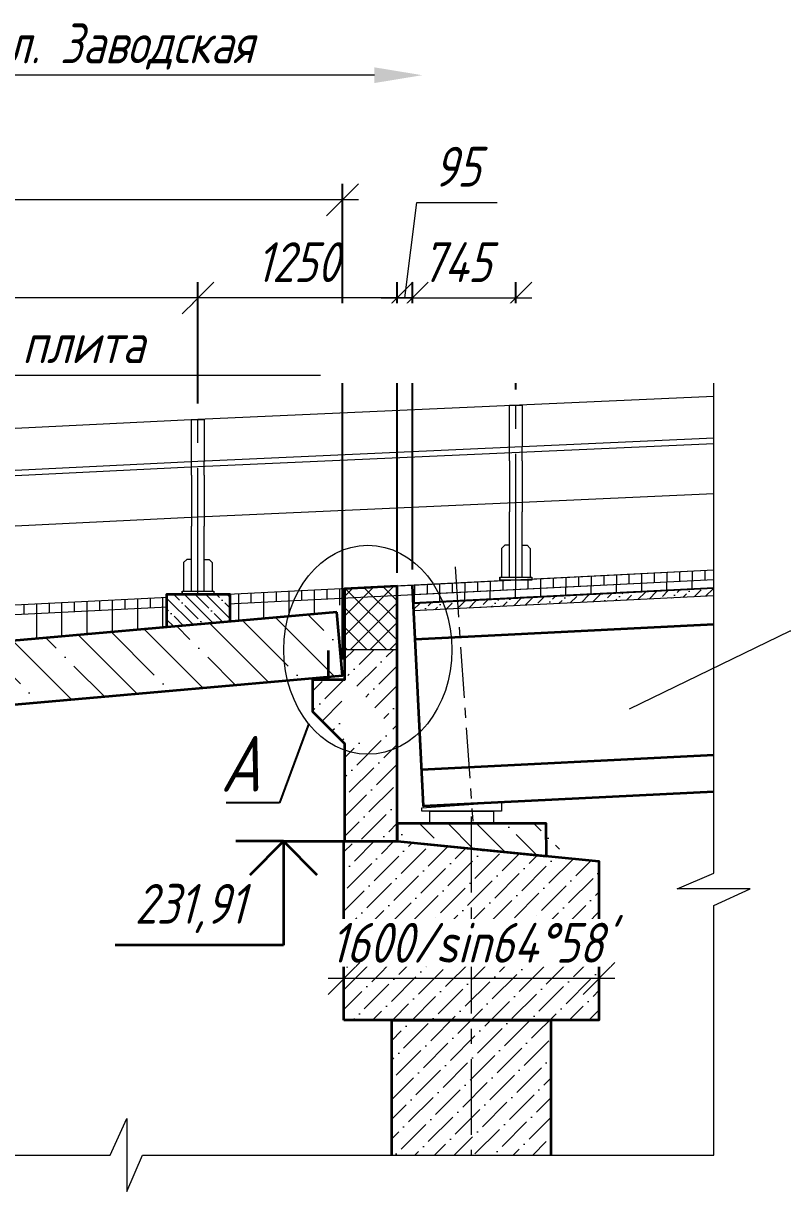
# Model space of a CAD drawing. Header units: millimetres. Extents: x 6546658 to 12951752, y -1354198 to 1102852.
# Drawn here: x 11578072 to 11582847, y 31547 to 38892 of the extents above; entities that cross this region are included whole.
import ezdxf
from ezdxf import colors
from ezdxf.entities.mleader import LeaderData, LeaderLine
from ezdxf.enums import TextEntityAlignment as Align
from ezdxf.math import Vec2, Vec3

# ---------------------------------------------------------------- set-up
doc = ezdxf.new("R2010")
doc.units = ezdxf.units.MM
doc.set_wipeout_variables(frame=1)
for name, pattern in [('CENTER', [50.8, 31.75, -6.35, 6.35, -6.35]), ('осевая', [50.8, 31.75, -6.35, 6.35, -6.35]), ('штриховая', [19.05, 12.7, -6.35])]:
    doc.linetypes.add(name, pattern=pattern)
doc.layers.get('Defpoints').update_dxf_attribs({"color": 254, "lineweight": 0})
for name, color, linetype, lineweight in [('ИС_Med', 7, 'Continuous', 35), ('ИС_TXT', 4, 'Continuous', 18), ('ИС_TXT_ЗГЛ', 1, 'Continuous', 35), ('ИС_МВН', 3, 'Continuous', 18), ('ИС_Невид', 4, 'штриховая', 18), ('ИС_Ось', 1, 'осевая', 18), ('ИС_Отм', 6, 'Continuous', 35), ('ИС_РЗМ', 3, 'Continuous', 18), ('ИС_Тон', 3, 'Continuous', 18), ('ИС_Штр', 3, 'Continuous', 9)]:
    doc.layers.add(name, color=color, linetype=linetype, lineweight=lineweight)
doc.styles.add('0', font='isocpeur.ttf', dxfattribs={"width": 0.8, "oblique": 15})
doc.dimstyles.new('М100', dxfattribs={"dimscale": 100, "dimtxt": 2.5, "dimasz": 2, "dimexe": 1, "dimexo": 1, "dimgap": 1, "dimtad": 1, "dimdec": 0, "dimzin": 0, "dimdsep": 46, "dimtxsty": '0', "dimblk": 'OBLIQUE', "dimcen": 0.09, "dimdle": 1, "dimclrd": 256, "dimclre": 256, "dimclrt": 256, "dimadec": 4, "dimazin": 0, "dimtfac": 1, "dimtdec": 0, "dimtofl": 0, "dimtmove": 1, "dimatfit": 2, "dimfxl": 1, "dimtolj": 1, "dimtzin": 0, "dimlwd": -1, "dimarcsym": 0})

# ---------------------------------------------------------------- blocks, each defined once
blk = doc.blocks.new('A$C26483E71')
at = {"ltscale": 10}
for p, q in [((-40, 750), (-40, 840)), ((40, 750), (40, 840)), ((-40, 750), (-40, 430)), ((40, 750), (40, 430)), ((-40, 20.2), (-40, 430)), ((40, 20.2), (40, 430))]:
    blk.add_line(p, q, dxfattribs=at)
for points in [[(-40, 840), (-40, 1100), (40, 1100), (40, 840)], [(-40, 20.2), (-40, 220.2), (-60, 220.2), (-70, 220.2), (-90, 200.2), (-90, 20.2)], [(40, 20.2), (40, 220.2), (60, 220.2), (70, 220.2), (90, 200.2), (90, 20.2)]]:
    blk.add_lwpolyline(points, dxfattribs=at)
blk.add_lwpolyline([(-100, 20.2), (100, 20.2), (100, 0), (-100, 0)], close=True, dxfattribs=at)
at = {"layer": 'ИС_Ось', "color": 3, "linetype": 'CENTER', "ltscale": 25}
blk.add_line((0, 0), (0, 1100), dxfattribs=at)
at = {"layer": 'ИС_Тон'}
for p, q in [((-100, 20.2), (-100, 0.4)), ((-40, 20.2), (40, 20.2)), ((100, 20.2), (100, -0.5))]:
    blk.add_line(p, q, dxfattribs=at)
blk = doc.blocks.new('_Oblique')
at = {"color": 0, "linetype": 'ByBlock', "lineweight": -2}
blk.add_line((-0.5, -0.5), (0.5, 0.5), dxfattribs=at)
blk = doc.blocks.new('*D418')
at = {"layer": 'Defpoints', "color": 0, "transparency": 16777216}
for p in [(11580088.4, 32886.9), (11580088.4, 32624.6), (11581692.2, 32624.6)]:
    blk.add_point(p, dxfattribs=at)
at = {"layer": 'ИС_РЗМ', "lineweight": -2, "transparency": 16777216}
for p, q in [((11580088.4, 32724.6), (11580088.4, 32986.9)), ((11581692.2, 32724.6), (11581692.2, 32986.9))]:
    blk.add_line(p, q, dxfattribs=at)
at = {"layer": 'ИС_РЗМ', "transparency": 16777216}
blk.add_line((11581792.2, 32886.9), (11579988.4, 32886.9), dxfattribs=at)
at = {"layer": 'ИС_РЗМ', "transparency": 16777216, "insert": (11580890.3, 33111.9), "char_height": 250, "attachment_point": 5, "style": '0', "bg_fill": 3, "box_fill_scale": 1.1, "bg_fill_color": 256, "bg_fill_true_color": 13158600, "bg_fill_transparency": 0}
blk.add_mtext("\\A1;1600/sin64%%D58'", dxfattribs=at)
at = {"layer": 'ИС_РЗМ', "transparency": 16777216, "xscale": 200, "yscale": 200, "zscale": 200, "rotation": 180}
blk.add_blockref('_Oblique', (11580088.4, 32886.9), dxfattribs=at)
at = {"layer": 'ИС_РЗМ', "transparency": 16777216, "xscale": 200, "yscale": 200, "zscale": 200}
blk.add_blockref('_Oblique', (11581692.2, 32886.9), dxfattribs=at)
blk = doc.blocks.new('*D419')
at = {"layer": 'Defpoints', "color": 0, "transparency": 16777216}
for p in [(11579170.3, 37165.8), (11579170.3, 36401.3), (11580422.5, 35338.6)]:
    blk.add_point(p, dxfattribs=at)
at = {"layer": 'ИС_Тон', "lineweight": -2, "transparency": 16777216}
for p, q in [((11579170.3, 36501.3), (11579170.3, 37265.8)), ((11580422.5, 35438.6), (11580422.5, 37265.8))]:
    blk.add_line(p, q, dxfattribs=at)
at = {"layer": 'ИС_Тон', "transparency": 16777216}
blk.add_line((11580522.5, 37165.8), (11579070.3, 37165.8), dxfattribs=at)
at = {"layer": 'ИС_Тон', "transparency": 16777216, "xscale": 200, "yscale": 200, "zscale": 200, "rotation": 180}
blk.add_blockref('_Oblique', (11579170.3, 37165.8), dxfattribs=at)
at = {"layer": 'ИС_Тон', "transparency": 16777216, "xscale": 200, "yscale": 200, "zscale": 200}
blk.add_blockref('_Oblique', (11580422.5, 37165.8), dxfattribs=at)
at = {"layer": 'ИС_Тон', "transparency": 16777216, "insert": (11579796.4, 37390.8), "char_height": 250, "attachment_point": 5, "style": '0'}
blk.add_mtext('\\A1;1250', dxfattribs=at)
blk = doc.blocks.new('*D420')
at = {"layer": 'Defpoints', "color": 0, "transparency": 16777216}
for p in [(11581169.6, 37165.8), (11581169.6, 36491.1), (11580422.5, 35338.6)]:
    blk.add_point(p, dxfattribs=at)
at = {"layer": 'ИС_Тон', "lineweight": -2, "transparency": 16777216}
for p, q in [((11580422.5, 35438.6), (11580422.5, 37265.8)), ((11581169.6, 36591.1), (11581169.6, 37265.8))]:
    blk.add_line(p, q, dxfattribs=at)
at = {"layer": 'ИС_Тон', "transparency": 16777216}
blk.add_line((11580322.5, 37165.8), (11581269.6, 37165.8), dxfattribs=at)
at = {"layer": 'ИС_Тон', "transparency": 16777216, "xscale": 200, "yscale": 200, "zscale": 200, "rotation": 180}
blk.add_blockref('_Oblique', (11580422.5, 37165.8), dxfattribs=at)
at = {"layer": 'ИС_Тон', "transparency": 16777216, "xscale": 200, "yscale": 200, "zscale": 200}
blk.add_blockref('_Oblique', (11581169.6, 37165.8), dxfattribs=at)
at = {"layer": 'ИС_Тон', "transparency": 16777216, "insert": (11580796, 37390.8), "char_height": 250, "attachment_point": 5, "style": '0'}
blk.add_mtext('\\A1;745', dxfattribs=at)
blk = doc.blocks.new('*D421')
at = {"layer": 'Defpoints', "color": 0, "transparency": 16777216}
for p in [(11580422.5, 37165.8), (11580422.5, 35353.8), (11580518.8, 35358.6)]:
    blk.add_point(p, dxfattribs=at)
at = {"layer": 'ИС_Тон', "transparency": 16777216}
for p, q in [((11580470.6, 37165.8), (11580545.8, 37765.8)), ((11580545.8, 37765.8), (11581052.8, 37765.8)), ((11580422.5, 37165.8), (11580222.5, 37165.8)), ((11580518.8, 37165.8), (11580422.5, 37165.8)), ((11580518.8, 37165.8), (11580718.8, 37165.8))]:
    blk.add_line(p, q, dxfattribs=at)
at = {"layer": 'ИС_Тон', "lineweight": -2, "transparency": 16777216}
for p, q in [((11580422.5, 35453.8), (11580422.5, 37265.8)), ((11580518.8, 35458.6), (11580518.8, 37265.8))]:
    blk.add_line(p, q, dxfattribs=at)
at = {"layer": 'ИС_Тон', "transparency": 16777216, "xscale": 200, "yscale": 200, "zscale": 200}
blk.add_blockref('_Oblique', (11580422.5, 37165.8), dxfattribs=at)
at = {"layer": 'ИС_Тон', "transparency": 16777216, "xscale": 200, "yscale": 200, "zscale": 200, "rotation": 180}
blk.add_blockref('_Oblique', (11580518.8, 37165.8), dxfattribs=at)
at = {"layer": 'ИС_Тон', "transparency": 16777216, "insert": (11580799.3, 37990.8), "char_height": 250, "attachment_point": 5, "style": '0'}
blk.add_mtext('\\A1;95', dxfattribs=at)
blk = doc.blocks.new('*D424')
at = {"layer": 'Defpoints', "color": 0, "transparency": 16777216}
for p in [(11572075.2, 37782.4), (11580079.4, 34791.7), (11572075.2, 34486.5)]:
    blk.add_point(p, dxfattribs=at)
at = {"layer": 'ИС_Тон', "lineweight": -2, "transparency": 16777216}
for p, q in [((11572075.2, 34586.5), (11572075.2, 37882.4)), ((11580079.4, 34891.7), (11580079.4, 37882.4))]:
    blk.add_line(p, q, dxfattribs=at)
at = {"layer": 'ИС_Тон', "transparency": 16777216}
blk.add_line((11580179.4, 37782.4), (11571975.2, 37782.4), dxfattribs=at)
at = {"layer": 'ИС_Тон', "transparency": 16777216, "xscale": 200, "yscale": 200, "zscale": 200, "rotation": 180}
blk.add_blockref('_Oblique', (11572075.2, 37782.4), dxfattribs=at)
at = {"layer": 'ИС_Тон', "transparency": 16777216, "xscale": 200, "yscale": 200, "zscale": 200}
blk.add_blockref('_Oblique', (11580079.4, 37782.4), dxfattribs=at)
at = {"layer": 'ИС_Тон', "transparency": 16777216, "insert": (11576077.3, 38007.4), "char_height": 250, "attachment_point": 5, "style": '0'}
blk.add_mtext('\\A1;8004', dxfattribs=at)
blk = doc.blocks.new('_None')
blk = doc.blocks.new('*U410')
for q in [(-6.776, 0), (0, 0)]:
    blk.add_line((-3.776, 0), q)
at = {"ltscale": 100}
for p, q in [((-3.776, 0), (-5.898, -2.121)), ((-1.655, -2.121), (-3.776, 0))]:
    blk.add_line(p, q, dxfattribs=at)
at = {"ltscale": 34}
for p, q in [((-3.776, 0), (-3.776, -6.53)), ((-3.776, -6.53), (-14.364, -6.53))]:
    blk.add_line(p, q, dxfattribs=at)
at = {"layer": 'ИС_TXT', "style": '0', "oblique": 15, "width": 0.8, "flags": 8}
blk.add_attdef('+OTM', text='', height=2.5, rotation=360, dxfattribs=at).set_placement((-13.829, -3.93), align=Align.MIDDLE_LEFT)
at = {"layer": 'ИС_TXT', "style": '0', "oblique": 15, "width": 0.8}
blk.add_attdef('ОТМ', text='', height=2.5, rotation=360, dxfattribs=at).set_placement((-6.229, -9.13), align=Align.MIDDLE_LEFT)
blk = doc.blocks.new('*D411')
at = {"layer": 'Defpoints', "color": 0, "transparency": 16777216}
for p in [(11575168.8, 37165.8), (11579170.3, 36401.3), (11575168.8, 36202.4)]:
    blk.add_point(p, dxfattribs=at)
at = {"layer": 'ИС_Тон', "lineweight": -2, "transparency": 16777216}
for p, q in [((11575168.8, 36302.4), (11575168.8, 37265.8)), ((11579170.3, 36501.3), (11579170.3, 37265.8))]:
    blk.add_line(p, q, dxfattribs=at)
at = {"layer": 'ИС_Тон', "transparency": 16777216}
blk.add_line((11579270.3, 37165.8), (11575068.8, 37165.8), dxfattribs=at)
at = {"layer": 'ИС_Тон', "transparency": 16777216, "xscale": 200, "yscale": 200, "zscale": 200, "rotation": 180}
blk.add_blockref('_Oblique', (11575168.8, 37165.8), dxfattribs=at)
at = {"layer": 'ИС_Тон', "transparency": 16777216, "xscale": 200, "yscale": 200, "zscale": 200}
blk.add_blockref('_Oblique', (11579170.3, 37165.8), dxfattribs=at)
at = {"layer": 'ИС_Тон', "transparency": 16777216, "insert": (11577169.5, 37390.8), "char_height": 250, "attachment_point": 5, "style": '0'}
blk.add_mtext('\\A1;3х2000', dxfattribs=at)

msp = doc.modelspace()

# ---------------------------------------------------------------- hatches: boundary and pattern name
at = {"layer": 'ИС_Штр'}
h = msp.add_hatch(dxfattribs=at)
h.set_pattern_fill('ANSI31', color=256, scale=25, angle=45, style=0)
h.set_pattern_definition([(90, (10030026.47, -392376.17), (-79.375, 0), [])])
h.paths.add_polyline_path([(11570354.7, 34790.5), (11578973.2, 35221.2), (11580079.4, 35276.5), (11580079.4, 35336.6), (11570354.7, 34850.4)])
h = msp.add_hatch(dxfattribs=at)
h.set_pattern_fill('ANSI37', color=256, scale=700, style=0)
h.set_pattern_definition([(45, (9982340.73, -68627.87), (-61.8718434, 61.8718434), []), (135, (9982340.73, -68627.87), (-61.8718434, -61.8718434), [])])
h.paths.add_polyline_path([(11580422.5, 35353.8), (11580092.1, 35337.3), (11580092.1, 34953.8), (11580422.5, 34953.8)])
h = msp.add_hatch(dxfattribs=at)
h.set_pattern_fill('ANSI31', color=256, scale=50, angle=45, style=0)
h.set_pattern_definition([(90, (10030026.47, -392376.17), (-158.75, 0), [])])
h.paths.add_polyline_path([(11570354.7, 34710.2), (11577858.9, 35085.4), (11577935, 35009.2), (11580043.7, 35195.1), (11580079.9, 35276.6), (11570354.7, 34790.3)])
h = msp.add_hatch(dxfattribs=at)
h.set_pattern_fill('ANSI36', color=256, scale=700, style=0)
h.set_pattern_definition([(45, (9982405.46, -68587.73), (46.4038825, 170.147569), [218.75, -43.75, 0, -43.75])])
edge = h.paths.add_edge_path()
edge.add_ellipse((11580283, 35065), major_axis=(-112.7, 651.9), ratio=0.375169, start_angle=130.36915, end_angle=186.44873, ccw=False)
edge.add_line((11580092.1, 34365.1), (11580092.1, 33749.6))
edge.add_line((11580092.1, 33749.6), (11580422.5, 33749.6))
edge.add_line((11580422.5, 33749.6), (11580422.5, 34422))
edge = h.paths.add_edge_path()
edge.add_ellipse((11580283, 35065), major_axis=(-112.7, 651.9), ratio=0.375169, start_angle=130.36915, end_angle=186.44873)
edge.add_line((11580422.5, 34422), (11580422.5, 34953.8))
edge.add_line((11580422.5, 34953.8), (11580092.1, 34953.8))
edge.add_line((11580092.1, 34953.8), (11580092.1, 34765.1))
edge.add_line((11580092.1, 34765.1), (11579891.5, 34765.1))
edge.add_line((11579891.5, 34765.1), (11579896, 34560.7))
edge.add_line((11579896, 34560.7), (11580087.6, 34369.5))
h.paths.add_polyline_path([(11580254.2, 35194.7), (11580278.7, 35194.7), (11580278.7, 35172.2), (11580254.2, 35172.2)])
h = msp.add_hatch(dxfattribs=at)
h.set_pattern_fill('ANSI36', color=256, scale=40, angle=90, style=0)
h.set_pattern_definition([(135, (10029988.95, -392298.03), (-246.957043, 67.351921), [317.5, -63.5, 0, -63.5])])
h.paths.add_polyline_path([(11581443.5, 33863.5), (11580422.5, 33863.5), (11580422.5, 33751.1), (11581443.5, 33652.8)])
h = msp.add_hatch(dxfattribs=at)
h.set_pattern_fill('ANSI36', color=256, scale=700, style=0)
h.set_pattern_definition([(45, (9982530.61, -68680.25), (46.4038825, 170.147569), [218.75, -43.75, 0, -43.75])])
h.paths.add_polyline_path([(11581691.5, 33624.6), (11580424.4, 33749.6), (11580088.4, 33749.6), (11580088.4, 32624.6), (11580388.6, 32624.6)])
h.paths.add_polyline_path([(11581692.2, 33624.6), (11580388.6, 32624.6), (11581692.2, 32624.6)])
h.paths.add_polyline_path([(11580388.6, 31776.9), (11581388.6, 31776.9), (11581388.6, 32624.6), (11580388.6, 32624.6)])
h.paths.add_polyline_path([(11580388.6, 32526), (11580388.6, 32069.3), (11580388.6, 32626.1)])

# ---------------------------------------------------------------- linework, layer by layer
at = {"layer": 'ИС_Med'}
for points in [[(11580422.5, 33749.6), (11580422.5, 35353.8), (11580092.1, 35337.3), (11580092.1, 34765.1), (11579891.5, 34765.1), (11579891.5, 34565.1), (11580092.1, 34365.1), (11580092.1, 33749.6)], [(11582413.8, 34061.6), (11580588.2, 33970.3), (11580518.8, 35358.6)], [(11582413.8, 35112.9), (11580535.8, 35019)], [(11582413.8, 34291.9), (11580576.7, 34200)], [(11580422.5, 33862), (11580422.5, 33749.6), (11580424.4, 33749.6), (11581361.2, 33657.2), (11581360.6, 33862), (11580422.5, 33862)]]:
    msp.add_lwpolyline(points, dxfattribs=at)
msp.add_lwpolyline([(11580088.4, 32624.6), (11580088.4, 33749.6), (11580424.4, 33749.6), (11581692.2, 33624.6), (11581692.2, 32624.6)], close=True, dxfattribs=at)
at = {"layer": 'ИС_Med', "ltscale": 15}
msp.add_lwpolyline([(11580388.6, 31776.9), (11580388.6, 32624.6), (11581388.6, 32624.6), (11581388.6, 31776.9)], dxfattribs=at)
at = {"layer": 'ИС_TXT_ЗГЛ'}
msp.add_line((11579991.8, 34765.1), (11579991.8, 34949.9), dxfattribs=at)
at = {"layer": 'ИС_Невид', "ltscale": 250, "const_width": 5, "flags": 128}
msp.add_lwpolyline([(11580044, 35192.6), (11572076, 34489.1)], dxfattribs=at)
at = {"layer": 'ИС_Ось', "ltscale": 15}
msp.add_line((11580888.6, 33905), (11580888.6, 31776.9), dxfattribs=at)
at = {"layer": 'ИС_Тон'}
for p, q in [((11580422.5, 35353.8), (11580422.5, 34953.8)), ((11580043.7, 35195.1), (11572079.1, 34491.8)), ((11580422.5, 34953.8), (11580092.1, 34953.8)), ((11579891.5, 34765.1), (11579891.5, 34775.1))]:
    msp.add_line(p, q, dxfattribs=at)
for points in [[(11582413.8, 31776.9), (11582413.8, 33346.3), (11582643.3, 33451.5), (11582184.2, 33451.5), (11582413.8, 33548.9), (11582413.8, 36733.3)], [(11582413.8, 35453.3), (11580518.8, 35358.6), (11580430.2, 35354.2)], [(11582413.8, 35393.3), (11580521.8, 35298.7)], [(11582413.8, 35343.2), (11580524.3, 35248.7)], [(11582413.8, 35338.2), (11580524.5, 35243.7)], [(11582413.8, 35293.1), (11580526.8, 35198.8)], [(11570354.7, 31776.9), (11578618.7, 31776.9), (11578724, 32006.5), (11578724, 31547.3), (11578821.4, 31776.9), (11582413.8, 31776.9)]]:
    msp.add_lwpolyline(points, dxfattribs=at)
at = {"layer": 'ИС_Тон', "flags": 128}
for points in [[(11582413.8, 36547), (11579170.3, 36401.3), (11577168.8, 36302.9), (11575168.8, 36202.4), (11573668.8, 36126.7), (11572570.3, 36071.1), (11570354.7, 35947.9)], [(11582413.8, 36284.1), (11579170.3, 36138.4), (11577168.8, 36040), (11575168.8, 35939.5), (11573668.8, 35863.7), (11572570.3, 35808.2), (11570354.7, 35684.9)], [(11582413.8, 36248.7), (11579170.3, 36103), (11577168.8, 36004.6), (11575168.8, 35904.1), (11573668.8, 35828.3), (11572570.3, 35772.8), (11570354.7, 35649.5)]]:
    msp.add_lwpolyline(points, dxfattribs=at)
at = {"layer": 'ИС_Тон', "linetype": 'Continuous', "flags": 128}
for points in [[(11582413.8, 35453.3), (11570354.7, 34850.4)], [(11582413.8, 35393.3), (11570354.7, 34790.3)]]:
    msp.add_lwpolyline(points, dxfattribs=at)
at = {"layer": 'ИС_Тон'}
for points in [[(11580578.6, 33960), (11581078.6, 33994.8), (11581078.6, 33940), (11580578.6, 33940)], [(11580628.6, 33940), (11581028.6, 33940), (11581028.6, 33862), (11580628.6, 33862)]]:
    msp.add_lwpolyline(points, close=True, dxfattribs=at)
at = {"layer": 'ИС_Тон', "ltscale": 0.4, "extrusion": (0, 0, -1)}
msp.add_ellipse((11580239.1, 34953.8), major_axis=(0, 657.1), ratio=0.804336, start_param=-10.995574, end_param=-4.712389, dxfattribs=at)

# ---------------------------------------------------------------- block references
at = {"layer": 'ИС_Тон'}
msp.add_blockref('A$C26483E71', (11581169.6, 35391.1), dxfattribs=at)

# ---------------------------------------------------------------- dimensions: what is measured, and where the dimension line sits
dim = msp.add_linear_dim(base=(11580422.5, 37165.8), p1=(11580518.8, 35358.6), p2=(11580422.5, 35353.8), angle=180, dimstyle='М100', override={"dimrnd": 5}, dxfattribs=at)
dim.commit()
dim.dimension.update_dxf_attribs({"geometry": '*D421', "text_midpoint": (11580645.8, 37765.8), "dimtype": 160})
for base, p2, picture, middle in [((11579170.3, 37165.8), (11579170.3, 36401.3), '*D419', (11579796.4, 37390.8)), ((11581169.6, 37165.8), (11581169.6, 36491.1), '*D420', (11580796, 37390.8))]:
    dim = msp.add_linear_dim(base=base, p1=(11580422.5, 35338.6), p2=p2, angle=0, dimstyle='М100', override={"dimrnd": 5}, dxfattribs=at)
    dim.commit()
    dim.dimension.update_dxf_attribs({"geometry": picture, "text_midpoint": middle})

# ---------------------------------------------------------------- leaders
at = {"layer": 'ИС_МВН'}
ml = msp.add_multileader_mtext('Standard', dxfattribs=at)
ml.set_content('ул. Заводская', color=256, style='0')
ml.set_leader_properties(color=256, linetype='ByLayer', lineweight=-1)
ml.build(insert=Vec2(0, 0))
ml.multileader.update_dxf_attribs({"text_left_attachment_type": 6, "text_right_attachment_type": 6, "dogleg_length": 0.36, "arrow_head_size": 300, "scale": 100})
ctx = ml.context
ctx.base_point, ctx.scale, ctx.char_height, ctx.arrow_head_size, ctx.landing_gap_size, ctx.plane_origin = Vec3(11577657.4, 38566.1), 100, 250, 300, 9, Vec3(11580078.7, 38566.1)
ctx.left_attachment, ctx.right_attachment, ctx.text_align_type = 6, 6, 2
notes = []
notes.append((ctx, [(0, (1, 1, 0), (11579565.3, 38566.1), (-1, 0), 36, [(0, [(11580580.5, 38566.1)], 0, [])])]))
ctx.mtext.insert, ctx.mtext.alignment, ctx.mtext.flow_direction = Vec3(11579520.3, 38891.1), 3, 5
ml = msp.add_multileader_mtext('Standard', dxfattribs=at)
ml.set_content('А', color=4, style='0')
ml.set_leader_properties(color=3)
ml.set_arrow_properties(name='NONE')
ml.build(insert=Vec2(0, 0))
ml.multileader.update_dxf_attribs({"text_left_attachment_type": 6, "text_right_attachment_type": 6, "dogleg_length": 100, "arrow_head_size": 350})
ctx = ml.context
ctx.base_point, ctx.char_height, ctx.arrow_head_size, ctx.landing_gap_size, ctx.plane_origin = Vec3(11579293.3, 33992.4), 350, 350, 0, Vec3(11579099, 36265.2)
ctx.left_attachment, ctx.right_attachment, ctx.text_align_type = 6, 6, 1
notes.append((ctx, [(0, (1, 1, 0), (11579683.1, 33992.4), (-1, 0), 100, [(0, [(11579867.3, 34489.8)], 0, [])])]))
ctx.mtext.insert, ctx.mtext.alignment, ctx.mtext.flow_direction = Vec3(11579438.2, 34412.4), 2, 5
for ctx, leaders in notes:
    for number, flags, end, landing, length, lines in leaders:
        leader = LeaderData()
        leader.index, (leader.has_last_leader_line, leader.has_dogleg_vector, leader.attachment_direction) = number, flags
        leader.last_leader_point, leader.dogleg_vector, leader.dogleg_length = Vec3(end), Vec3(landing), length
        for number, points, colour, breaks in lines:
            line = LeaderLine()
            line.index, line.vertices, line.color, line.breaks = number, Vec3.list(points), colors.encode_raw_color(colour), breaks
            leader.lines.append(line)
        ctx.leaders.append(leader)

# ---------------------------------------------------------------- next in the draw order: dimensions: what is measured, and where the dimension line sits
at = {"layer": 'ИС_РЗМ'}
dim = msp.add_linear_dim(base=(11580088.4, 32886.9), p1=(11581692.2, 32624.6), p2=(11580088.4, 32624.6), angle=180, text="1600/sin64%%D58'", dimstyle='М100', override={"dimtfill": 1}, dxfattribs=at)
dim.commit()
dim.dimension.update_dxf_attribs({"geometry": '*D418', "text_midpoint": (11580890.3, 32886.9), "dimtype": 160})

# ---------------------------------------------------------------- next in the draw order: wipeouts: each hides what was drawn before it
msp.add_wipeout([(11578973.2, 35095.6), (11578973.2, 35301.3), (11579373.2, 35301.3), (11579373.2, 35130.9)]).dxf.layer = 'ИС_Тон'

# ---------------------------------------------------------------- next in the draw order: hatches: boundary and pattern name
at = {"layer": 'ИС_Штр'}
h = msp.add_hatch(dxfattribs=at)
h.set_pattern_fill('ANSI35', color=256, scale=15, angle=90, style=0)
h.set_pattern_definition([(135, (10030110.75, -392368.42), (-67.351921, -67.351921), []), (135, (10030110.75, -392301.07), (-67.351921, -67.351921), [119.0625, -23.8125, 0, -23.8125])])
h.paths.add_polyline_path([(11578973.2, 35095.6), (11579373.2, 35130.9), (11579373.2, 35301.3), (11579170.3, 35301.3), (11578973.2, 35301.3)])
h = msp.add_hatch(dxfattribs=at)
h.set_pattern_fill('ANSI35', color=256, scale=50, angle=90, style=0)
h.set_pattern_definition([(135, (10030025.7, -392216.4), (-224.5064, -224.5064), []), (135, (10030025.7, -391991.88), (-224.5064, -224.5064), [396.875, -79.375, 0, -79.375])])
h.paths.add_polyline_path([(11572110.4, 34088), (11580079.4, 34791.7), (11580044.2, 35190.1), (11572076.5, 34486.6)])

# ---------------------------------------------------------------- next in the draw order: linework, layer by layer
at = {"layer": 'ИС_Med'}
msp.add_lwpolyline([(11579373.2, 35130.9), (11579373.2, 35301.3), (11578973.2, 35301.3), (11578973.2, 35095.6)], dxfattribs=at)
at = {"layer": 'ИС_Ось', "color": 3, "linetype": 'CENTER', "ltscale": 25}
msp.add_line((11579170.3, 35301.3), (11579170.3, 36401.3), dxfattribs=at)
at = {"layer": 'ИС_Тон'}
for p, q in [((11579070.3, 35321.5), (11579070.3, 35301.8)), ((11579270.3, 35321.5), (11579270.3, 35300.9))]:
    msp.add_line(p, q, dxfattribs=at)
at = {"layer": 'ИС_Тон', "flags": 128}
msp.add_lwpolyline([(11582413.8, 35933.6), (11579170.3, 35787.9), (11577168.8, 35689.5), (11575168.8, 35589), (11573668.8, 35513.2), (11572570.3, 35457.7), (11570354.7, 35334.5)], dxfattribs=at)

# ---------------------------------------------------------------- next in the draw order: block references
at = {"layer": 'ИС_Отм'}
ref = msp.add_blockref('*U410', (11580086.5, 33749.6), dxfattribs=dict(at, xscale=100, yscale=100, zscale=100))
ref.add_attrib('+OTM', '231,91', dxfattribs={"layer": 'ИС_TXT', "height": 250, "style": '0', "oblique": 15, "width": 0.8, "flags": 8}).set_placement((11578773.6, 33356.6), align=Align.MIDDLE_LEFT)
at = {"layer": 'ИС_Тон'}
msp.add_blockref('A$C26483E71', (11579170.3, 35301.3), dxfattribs=at)

# ---------------------------------------------------------------- next in the draw order: dimensions: what is measured, and where the dimension line sits
dim = msp.add_linear_dim(base=(11572075.2, 37782.4), p1=(11580079.4, 34791.7), p2=(11572075.2, 34486.5), angle=0, dimstyle='М100', dxfattribs=at)
dim.commit()
dim.dimension.update_dxf_attribs({"geometry": '*D424', "text_midpoint": (11576077.3, 38007.4)})

# ---------------------------------------------------------------- next in the draw order: leaders
at = {"layer": 'ИС_МВН'}
ml = msp.add_multileader_mtext('Standard', dxfattribs=at)
ml.set_content('Монолитная переходная плита', color=256, style='0')
ml.set_leader_properties(color=256, linetype='ByLayer', lineweight=-1)
ml.set_arrow_properties(name='NONE')
ml.build(insert=Vec2(0, 0))
ml.multileader.update_dxf_attribs({"text_left_attachment_type": 6, "text_right_attachment_type": 6, "dogleg_length": 0.36, "arrow_head_size": 18, "scale": 100})
ctx = ml.context
ctx.base_point, ctx.scale, ctx.char_height, ctx.arrow_head_size, ctx.landing_gap_size, ctx.plane_origin = Vec3(11575705.4, 36680.8), 100, 250, 18, 9, Vec3(11577339.5, 34571.1)
ctx.left_attachment, ctx.right_attachment, ctx.text_align_type = 6, 6, 1
notes = []
notes.append((ctx, [(0, (1, 1, 0), (11575669.4, 36680.8), (1, 0), 36, [(0, [(11574738.1, 34536.1)], 0, [])])]))
ctx.mtext.insert, ctx.mtext.width, ctx.mtext.alignment, ctx.mtext.flow_direction = Vec3(11576877.9, 37005.8), 2507.382, 2, 5
ctx.mtext.has_bg_fill, ctx.mtext.bg_color, ctx.mtext.bg_scale_factor, ctx.mtext.bg_transparency, ctx.mtext.use_window_bg_color = 1, -1027028792, 1.5, 0, 1
for ctx, leaders in notes:
    for number, flags, end, landing, length, lines in leaders:
        leader = LeaderData()
        leader.index, (leader.has_last_leader_line, leader.has_dogleg_vector, leader.attachment_direction) = number, flags
        leader.last_leader_point, leader.dogleg_vector, leader.dogleg_length = Vec3(end), Vec3(landing), length
        for number, points, colour, breaks in lines:
            line = LeaderLine()
            line.index, line.vertices, line.color, line.breaks = number, Vec3.list(points), colors.encode_raw_color(colour), breaks
            leader.lines.append(line)
        ctx.leaders.append(leader)

# ---------------------------------------------------------------- next in the draw order: hatches: boundary and pattern name
at = {"layer": 'ИС_Штр'}
h = msp.add_hatch(dxfattribs=at)
h.set_pattern_fill('ANSI31', color=256, scale=25, angle=45, style=0)
h.set_pattern_definition([(90, (10019862.12, -391867.955), (-79.375, 0), [])])
h.paths.add_polyline_path([(11582413.8, 35453.3), (11582413.8, 35393.4), (11580521.8, 35298.8), (11580518.8, 35358.6)])
h = msp.add_hatch(dxfattribs=at)
h.set_pattern_fill('ANSI31', color=256, scale=50, angle=45, style=0)
h.set_pattern_definition([(90, (10134319.39, -375330.22), (-158.75, 0), [])])
h.paths.add_polyline_path([(11582413.8, 35393.3), (11582413.8, 35343.2), (11580524.3, 35248.7), (11580521.8, 35298.7)])
h = msp.add_hatch(dxfattribs=at)
h.set_pattern_fill('ANSI36', color=256, scale=15, style=0)
h.set_pattern_definition([(45, (10134319.39, -375330.215), (25.2569703, 92.6088912), [119.0625, -23.8125, 0, -23.8125])])
h.paths.add_polyline_path([(11582413.8, 35338.2), (11582413.8, 35293.1), (11580526.8, 35198.8), (11580524.6, 35243.2)])

# ---------------------------------------------------------------- next in the draw order: linework, layer by layer
at = {"layer": 'ИС_Med'}
msp.add_lwpolyline([(11580044.2, 35190.1), (11572075.2, 34486.5), (11572110.4, 34088), (11580079.4, 34791.7)], close=True, dxfattribs=at)
at = {"layer": 'ИС_Невид', "ltscale": 250, "const_width": 5, "flags": 128}
msp.add_lwpolyline([(11582413.5, 35340.7), (11580524.4, 35246.3)], dxfattribs=at)
at = {"layer": 'ИС_Ось', "ltscale": 10}
msp.add_line((11580786.8, 35476), (11580898.4, 33875.9), dxfattribs=at)
at = {"layer": 'ИС_Тон'}
msp.add_line((11580044.2, 35190.1), (11572076.3, 34486.6), dxfattribs=at)

# ---------------------------------------------------------------- next in the draw order: dimensions: what is measured, and where the dimension line sits
dim = msp.add_linear_dim(base=(11575168.8, 37165.8), p1=(11579170.3, 36401.3), p2=(11575168.8, 36202.4), angle=0, text='3х2000', dimstyle='М100', dxfattribs=at)
dim.commit()
dim.dimension.update_dxf_attribs({"geometry": '*D411', "text_midpoint": (11577169.5, 37390.8)})

# ---------------------------------------------------------------- next in the draw order: leaders
at = {"layer": 'ИС_МВН'}
ml = msp.add_multileader_mtext('Standard', dxfattribs=at)
ml.set_content('Балка\\Pпролетного \\Pстроения', color=256, style='0')
ml.set_leader_properties(color=256, linetype='ByLayer', lineweight=-1)
ml.set_arrow_properties(name='NONE')
ml.build(insert=Vec2(0, 0))
ml.multileader.update_dxf_attribs({"text_left_attachment_type": 6, "text_right_attachment_type": 6, "dogleg_length": 0.36, "arrow_head_size": 18, "scale": 100})
ctx = ml.context
ctx.base_point, ctx.scale, ctx.char_height, ctx.arrow_head_size, ctx.landing_gap_size, ctx.plane_origin = Vec3(11582929.9, 35071.9), 100, 250, 18, 9, Vec3(11581656.6, 34460.3)
ctx.left_attachment, ctx.right_attachment, ctx.text_align_type = 6, 6, 1
notes = []
notes.append((ctx, [(0, (1, 1, 0), (11582893.9, 35071.9), (1, 0), 36, [(0, [(11581884.2, 34582.6)], 0, [])])]))
ctx.mtext.insert, ctx.mtext.alignment, ctx.mtext.flow_direction = Vec3(11583662.4, 35396.9), 2, 5
for ctx, leaders in notes:
    for number, flags, end, landing, length, lines in leaders:
        leader = LeaderData()
        leader.index, (leader.has_last_leader_line, leader.has_dogleg_vector, leader.attachment_direction) = number, flags
        leader.last_leader_point, leader.dogleg_vector, leader.dogleg_length = Vec3(end), Vec3(landing), length
        for number, points, colour, breaks in lines:
            line = LeaderLine()
            line.index, line.vertices, line.color, line.breaks = number, Vec3.list(points), colors.encode_raw_color(colour), breaks
            leader.lines.append(line)
        ctx.leaders.append(leader)

doc.saveas('drawing.dxf')
